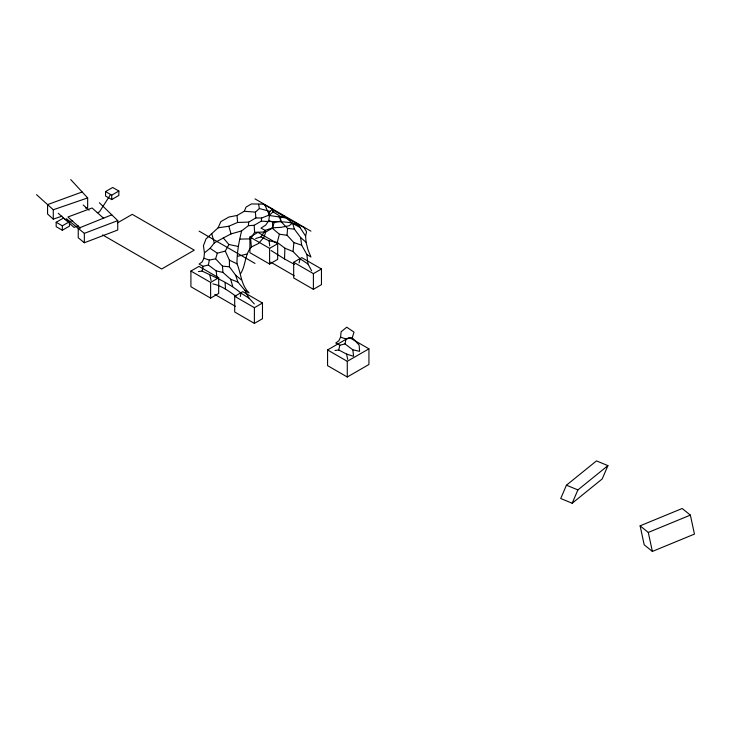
<?xml version="1.0" encoding="UTF-8"?>
<svg xmlns="http://www.w3.org/2000/svg" width="731" height="731" viewBox="0 0 731 731"><rect width="100%" height="100%" fill="white"/><g stroke="black" fill="none" stroke-linecap="round" stroke-linejoin="round"><path stroke-width="1.1" d="M300.651 237.566L301.656 245.15L306.856 254.461L310.922 257.029L307.906 249.536L306.088 242.281L300.651 237.566L294.419 229.178L287.557 228.41L280.567 221.173L280.631 216.54L273.029 211.835L272.535 209.212L263.142 204.086L251.373 203.949L246.064 207.083L244.3 211.268L237.063 215.462L228.894 217.025L220.863 221.63L218.103 227.798L206.032 238.918L203.437 245.671L204.433 252.88L203.931 258.271L202.112 261.972L199.097 264.083L203.163 266.285L208.362 265.033L216.148 270.89L222.946 272.444L230.64 279.251L237.913 282.084L244.903 290.371L249.015 298.157L254.306 303.886M294.611 264.512L284.514 258.948L284.916 248.202L277.259 242.418L269.063 240.828L261.004 236.871L255.713 238.507M244.903 290.371L249.024 292.884C240.874 284.953 241.248 273.577 236.99 263.809C236.881 252.533 238.982 241.806 241.605 230.923L248.403 225.669L254.169 225.294L261.342 221.118C275.624 222.398 291.157 219.839 303.986 227.533L306.581 231.818L305.585 236.058L306.088 242.281M301.656 245.15L293.871 242.591L287.073 235.263L287.557 228.41M248.403 225.669L248.677 222.105L255.85 217.939L261.616 218.03L268.423 215.353L286.726 218.076L298.23 224.344M261.342 221.118L261.616 218.03M311.634 270.79L307.934 263.992L300.13 258.783L293.058 251.555L293.871 242.591M340.591 337.174L341.094 331.783L346.759 327.205L353.987 332.112L352.26 337.731L359.122 345.041L359.606 351.337L352.808 349.793L345.023 343.935L339.824 345.187L335.757 342.985L338.773 340.874L340.591 337.174L346.028 338.965L352.26 337.731M280.567 221.173L274.372 222.379L272.106 228.063L265.115 230.338L260.994 228.154L265.664 225.121L268.752 220.698L269.474 215.188L264.768 204.89L263.142 204.086M240.353 296.475L240.956 293.104C229.479 283.235 215.544 277.524 202.076 271.082L198.393 271.603M208.362 265.033L209.368 260.072L215.599 258.829L222.462 266.139L222.946 272.444M345.023 343.935L346.028 338.965M291.916 223.503L289.165 225.751L281.124 227.314L272.965 227.807L265.728 232.001L263.964 237.255L258.655 243.414L251.373 246.987C244.565 254.507 245.991 265.435 240.545 273.714M202.076 271.082L203.163 266.285M335.045 350.505L338.736 349.975L339.824 345.187M277.259 242.418L279.379 234.222L272.106 228.063M299.052 262.95L300.13 258.783M215.599 258.829L217.335 253.209L225.294 251.062L228.94 244.51L223.302 237.977L214.302 242.948L210.099 248.312L204.433 252.88M268.423 215.353L269.931 211.378L272.535 209.212M566.443 485.192L560.723 498.515L572.172 503.239L602.207 478.942L607.927 465.62L596.478 460.895L566.443 485.192L577.901 489.916L607.927 465.62M572.172 503.239L577.901 489.916M251.373 246.987L250.66 238.863L254.616 232.303L254.169 225.294M261.004 236.871L265.115 230.338M110.271 194.976L99.379 211.963L97.241 212.648M269.474 215.188L273.029 211.835M244.3 211.268L255.402 212.136L259.359 208.536L258.646 204.305M105.547 191.595L112.684 187.474L118.851 191.029L118.851 195.442L111.715 199.572L105.547 196.009L105.547 191.595L111.715 195.159L118.851 191.029M56.177 222.261L63.323 218.14L69.491 221.694L69.491 226.107L62.345 230.238L56.177 226.674L56.177 222.261L62.345 225.824L69.491 221.694M117.417 222.909L132.247 214.347L194.282 250.166L161.652 268.999L102.568 234.889M190.91 271.046L198.987 266.386L218.688 277.762L218.688 293.442L210.619 298.111L190.91 286.735L190.91 271.046L210.619 282.422L218.688 277.762M249.901 236.99L257.979 232.33L277.679 243.706L277.679 259.386L269.602 264.046L249.901 252.67L249.901 236.99L269.602 248.366L277.679 243.706M234.697 296.329L242.765 291.66L262.475 303.036L262.475 318.725L254.397 323.385L234.697 312.009L234.697 296.329L254.397 307.696L262.475 303.036M293.679 262.265L301.757 257.604L321.457 268.981L321.457 284.661L313.389 289.33L293.679 277.954L293.679 262.265L313.389 273.641L321.457 268.981M327.57 349.948L349.226 337.448L368.927 348.824L368.927 364.504L347.271 377.004L327.57 365.628L327.57 349.948L347.271 361.324L368.927 348.824M223.302 237.977L231.06 233.893L241.605 230.923M218.103 227.798L228.803 226.244L237.575 222.462L248.677 222.105M640.109 525.827L682.187 508.493L690.366 515.099L694.45 534.096L652.372 551.43L644.194 544.814L640.109 525.827L648.278 532.442L652.372 551.43M648.278 532.442L690.366 515.099M111.779 214.823L78.235 228.374L78.235 237.758L84.339 242.756L117.746 230.018L117.746 220.634L99.361 202.743M66.43 218.733L84.339 233.363L117.746 220.634M78.244 225.824L74.041 227.396L69.043 222.937M82.155 191.97L47.57 204.616L47.57 214L53.281 219.145L61.87 216.193M36.55 194.665L53.281 209.76L87.656 197.927L87.656 207.312L85.509 208.052M68.385 221.968L72.661 220.588M237.484 256.325L246.877 254.077M254.616 232.303L265.728 232.001M240.097 239.119L250.66 238.863M280.631 216.54L284.734 216.623L292.683 223.512L299.92 227.368L305.585 236.058M222.462 266.139L229.452 266.815L235.647 275.221L241.267 279.818M279.379 234.222L287.073 235.263M212.876 283.893C221.429 285.583 229.086 291.294 236.04 296.338M228.94 244.51L237.877 246.384M259.359 208.536L269.931 211.378M268.752 220.698L274.372 222.379M338.736 349.975L346.54 354.078L353.612 356.308L352.808 349.793M203.931 258.271L209.368 260.072M284.916 248.202L293.058 251.555M225.294 251.062L229.397 260.172L236.99 263.809M272.151 209.669L284.734 216.623M255.009 198.878L310.913 231.151M284.514 258.948L271.119 250.532M270.708 262.146L294.246 275.733M199.106 231.151L255.009 263.425M214.804 294.419L235.4 306.307M240.956 293.104L249.015 298.157M281.088 214.293L286.726 218.076M210.099 248.312L217.335 253.209M103.729 218.377L92.079 207.979L67.919 216.997L80.401 228.136M83.224 205L89.045 210.199M58.224 213.269L67.38 221.447M70.724 179.57L87.656 197.927M295.726 222.599L299.92 227.368M278.968 216.595L281.225 221.155M235.647 275.221L237.913 282.084M292.683 223.512L294.419 229.178M228.803 226.244L231.06 233.893M230.64 279.251L232.76 286.525M211.789 233.847L214.302 242.948M346.54 354.078L347.728 359.396M209.879 275.176L211.076 280.503M269.063 240.828L269.739 245.881M216.148 270.89L216.961 277.405M306.856 254.461L307.934 263.992M272.444 221.977L272.965 227.807M255.402 212.136L255.85 217.939M237.063 215.462L237.575 222.462M225.093 282.906L225.532 289.458M229.397 260.172L229.452 266.815M347.271 361.324L347.271 377.004M313.389 273.641L313.389 289.33M269.602 248.366L269.602 264.046M254.397 307.696L254.397 323.385M210.619 282.422L210.619 298.111M111.715 195.159L111.715 199.572M84.339 233.363L84.339 242.756M62.345 225.824L62.345 230.238M53.281 209.76L53.281 219.145"/></g></svg>
